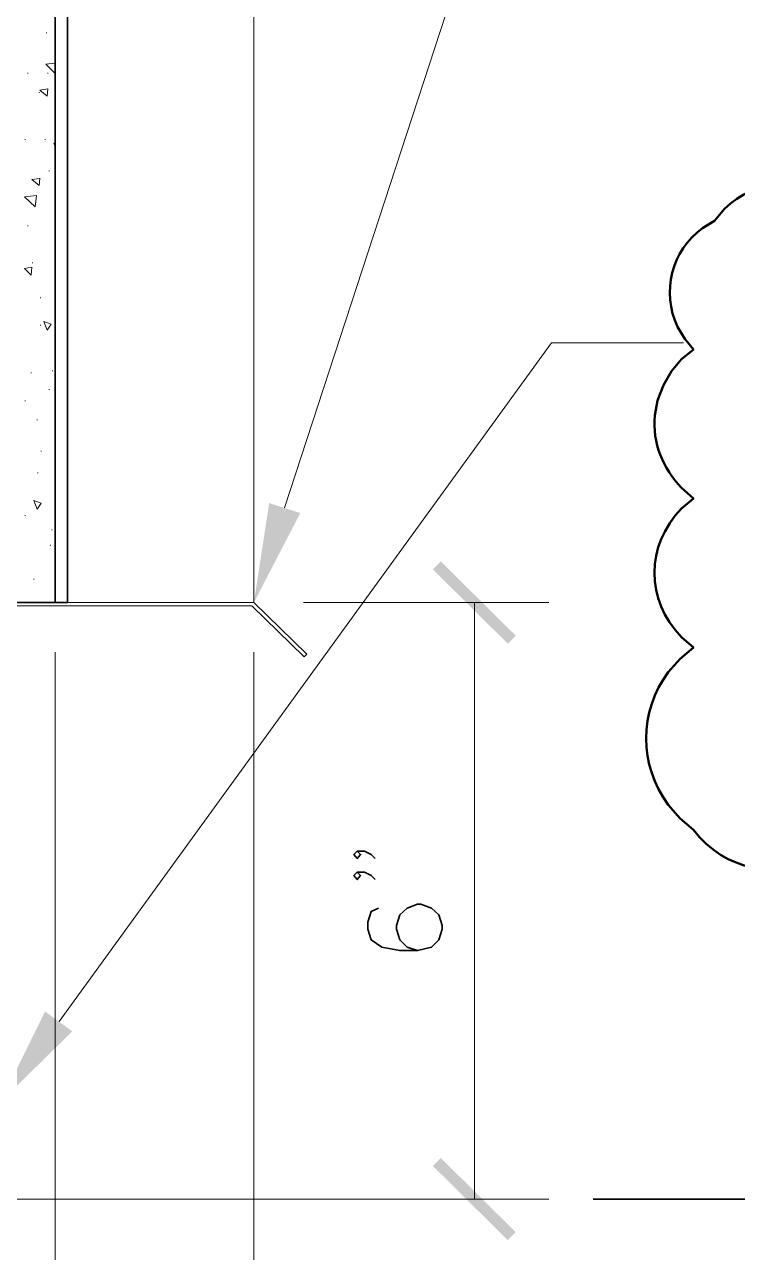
# Model space of a CAD drawing. Header units: inches. Extents: x 5 to 516, y -193 to 129.
# Drawn here: x 53.105 to 54.3, y -167.8 to -165.741 of the extents above; entities that cross this region are included whole.
import ezdxf

# ---------------------------------------------------------------- set-up
doc = ezdxf.new("R2010")
doc.units = ezdxf.units.IN
doc.header["$MEASUREMENT"] = 0
doc.layers.add('PDF7_Geometry', color=7, linetype='Continuous')
doc.layers.add('PDF7_Solid Fills', color=7, linetype='Continuous')

msp = doc.modelspace()

# ---------------------------------------------------------------- hatches: boundary and pattern name
at = {"layer": 'PDF7_Solid Fills', "transparency": 33554559}
msp.add_hatch(color=256, dxfattribs=at).paths.add_polyline_path([(53.9146645, -166.7791165), (53.9279979, -166.7657832), (53.8024423, -166.6413393), (53.789109, -166.6546721)])

# ---------------------------------------------------------------- linework, layer by layer
at = {"layer": 'PDF7_Geometry', "lineweight": 35}
for points in [[(53.1768865, -163.8435604), (53.1768865, -166.7102273), (53.1557754, -166.7102273), (53.1557754, -163.8435604), (53.1557754, -166.7102273), (53.0513309, -166.7102273), (53.0513309, -163.8435604)], [(53.6624418, -167.1268949), (53.6679974, -167.1324505), (53.6624418, -167.1391171), (53.6568863, -167.1324505), (53.6624418, -167.1268949), (53.674664, -167.1268949), (53.6857751, -167.1324505), (53.6924418, -167.1391171)], [(53.6624418, -167.162449), (53.6679974, -167.1680046), (53.6624418, -167.1746712), (53.6568863, -167.1680046), (53.6624418, -167.162449), (53.674664, -167.162449), (53.6857751, -167.1680046), (53.6924418, -167.1746712)], [(53.6979976, -167.2224488), (53.6857754, -167.2280044), (53.6802198, -167.2457822), (53.6802198, -167.2580044), (53.6857754, -167.2757822), (53.7035532, -167.2880044), (53.7335532, -167.2935599), (53.7635532, -167.2935599), (53.7868865, -167.2880044), (53.7991087, -167.2757822), (53.8046643, -167.2580044), (53.8046643, -167.2513377), (53.7991087, -167.2335599), (53.7868865, -167.2224488), (53.7691087, -167.2157822), (53.7635532, -167.2157822), (53.7457754, -167.2224488), (53.7335532, -167.2335599), (53.7279976, -167.2513377), (53.7279976, -167.2580044), (53.7335532, -167.2757822), (53.7457754, -167.2880044), (53.7635532, -167.2935599)], [(54.0579977, -167.7102283), (56.7491092, -167.7102283), (56.3735535, -167.7102283)]]:
    msp.add_lwpolyline(points, dxfattribs=at)
at = {"layer": 'PDF7_Geometry', "lineweight": 15}
for points in [[(53.1768868, -166.7102282), (53.489109, -166.7102282), (53.489109, -163.8435612)], [(53.54022, -166.5513378), (53.9879978, -165.1813377), (54.209109, -165.1813377)], [(53.1413309, -165.755783), (53.1413309, -165.7546718)], [(53.1557754, -165.8057821), (53.1402198, -165.8080043)], [(53.1557754, -165.8235591), (53.1402198, -165.8080035)], [(53.11022, -165.8235591), (53.11022, -165.822448)], [(53.1435536, -165.8235591), (53.1435536, -165.822448)], [(53.1291087, -165.8557812), (53.1291087, -165.85467)], [(53.1435531, -165.8491154), (53.142442, -165.8613376), (53.1302198, -165.8513376)], [(53.1435536, -165.849117), (53.1302203, -165.8513392)], [(53.1057751, -165.9346702), (53.1057751, -165.9335591)], [(53.1391088, -165.9346702), (53.1391088, -165.9335591)], [(53.1557754, -165.9402267), (53.1535532, -165.9402267)], [(53.1557754, -165.9457831), (53.1535532, -165.9402276)], [(53.1302198, -165.9991149), (53.1291087, -166.0113372), (53.1168864, -166.0013372)], [(53.1302197, -165.9991166), (53.1168864, -166.0013388)], [(53.1457758, -165.9868937), (53.1457758, -165.9857826)], [(53.1246644, -166.0280043), (53.1046644, -166.0302265)], [(53.1246645, -166.0280047), (53.1224423, -166.0468935), (53.1046645, -166.0302269)], [(53.11022, -166.0791156), (53.11022, -166.0780045)], [(53.1168869, -166.1480039), (53.1046647, -166.1502262)], [(53.116887, -166.1480034), (53.1157759, -166.1613367), (53.1046648, -166.1502256)], [(53.117998, -166.1413375), (53.117998, -166.1402264)], [(53.1313308, -166.2002274), (53.1313308, -166.1991163)], [(53.5735529, -166.8013384), (53.4857752, -166.7157828), (52.9113307, -166.7157828), (52.9068862, -166.7135606), (52.9057751, -166.7102273), (52.9057751, -166.2157828), (52.9113307, -166.2157828), (52.9113307, -166.7046717), (52.9124418, -166.7080051), (52.9157751, -166.7102273)], [(53.1313308, -166.2457823), (53.1313308, -166.2446712)], [(53.1491087, -166.2435609), (53.142442, -166.2535609), (53.1368865, -166.2391164)], [(53.149109, -166.2435601), (53.1368868, -166.2391157)], [(53.1624418, -167.412449), (53.9879974, -166.2746712), (54.2091085, -166.2746712)], [(53.1157759, -166.3257835), (53.1157759, -166.3246724)], [(53.1513311, -166.3224492), (53.1513311, -166.3213381)], [(53.1457758, -166.3535613), (53.1457758, -166.3524502)], [(53.1057751, -166.3724483), (53.1057751, -166.3713372)], [(53.1257755, -166.4046726), (53.1257755, -166.4035615)], [(53.1324419, -166.4568938), (53.1324419, -166.4557827)], [(53.1268865, -166.4935602), (53.1268865, -166.492449)], [(53.1057751, -166.5646706), (53.1057751, -166.5635595)], [(53.15022, -166.5891164), (53.15022, -166.5880052)], [(53.1479979, -166.614672), (53.1479979, -166.6135609)], [(53.1202201, -166.6713375), (53.1202201, -166.6702264)], [(53.1557754, -166.6868947), (53.1557754, -166.6857836)], [(53.5735531, -166.8013379), (53.5779976, -166.7968934), (53.4891087, -166.7102267), (52.9157753, -166.7102267)], [(53.5724421, -166.7102282), (53.9835532, -166.7102282)], [(53.859109, -167.7102283), (53.859109, -166.7102282)], [(53.4891087, -166.7935615), (53.4891087, -169.196895)], [(52.9891087, -167.7102283), (53.9835532, -167.7102283)]]:
    msp.add_lwpolyline(points, dxfattribs=at)
at = {"layer": 'PDF7_Geometry', "lineweight": 50}
for points in [[(54.2779977, -166.0502273), (54.261331, -166.0702273), (54.241331, -166.0824496)], [(54.1991088, -166.2480051), (54.211331, -166.2680051), (54.2257754, -166.2857829), (54.2057754, -166.3024496), (54.1891088, -166.3224496), (54.1757754, -166.3457829), (54.1657754, -166.3713384)], [(54.1657756, -166.3713384), (54.1613312, -166.3968939)], [(54.2057756, -166.5180051), (54.2257756, -166.5357828), (54.2057756, -166.5524495)]]:
    msp.add_lwpolyline(points, dxfattribs=at)
at = {"layer": 'PDF7_Geometry', "lineweight": 15}
for points in [[(53.1202199, -166.5391155), (53.1324421, -166.54356), (53.1257755, -166.55356)], [(53.1557754, -169.196895), (53.1557754, -166.7935615)]]:
    msp.add_lwpolyline(points, close=True, dxfattribs=at)
at = {"layer": 'PDF7_Geometry', "lineweight": 50}
msp.add_lwpolyline([(54.2057756, -166.7680051), (54.2257756, -166.7857828), (54.2035534, -166.8046717), (54.1835534, -166.826894, 0.331937854), (54.1835534, -167.0491162), (54.2035534, -167.0724496), (54.2257756, -167.0913385)], format="xyb", dxfattribs=at)
for points in [[(54.4735532, -166.0335607), (54.4147569, -165.9894681), (54.3295717, -165.9999125), (54.2779977, -166.0502273)], [(54.241331, -166.0824496), (54.1887014, -166.1210977), (54.1722754, -166.188857), (54.1991088, -166.2480051)], [(54.1613312, -166.3968939), (54.1568312, -166.443005), (54.1744052, -166.4848939), (54.2057756, -166.5180051)], [(54.2057756, -166.5524495), (54.1457756, -166.615431), (54.1453126, -166.7049865), (54.2057756, -166.7680051)], [(54.2257756, -167.0913385), (54.2787756, -167.1599125), (54.3663127, -167.1780792), (54.439109, -167.1280051)]]:
    msp.add_open_spline(points, degree=3, dxfattribs=at)
at = {"layer": 'PDF7_Solid Fills', "lineweight": 50, "transparency": 33554559}
for points in [[(53.5668867, -166.5602264), (53.489109, -166.7102264), (53.5146645, -166.5435597)], [(53.1846642, -167.4291161), (53.0646642, -167.5468939), (53.1391087, -167.3957828)], [(53.8024418, -167.6413377), (53.7891084, -167.654671), (53.9279973, -167.7657821)], [(53.789109, -167.6546727), (53.9279979, -167.7657838), (53.9146645, -167.7791172)]]:
    msp.add_solid(points, dxfattribs=at)

doc.saveas('drawing.dxf')
